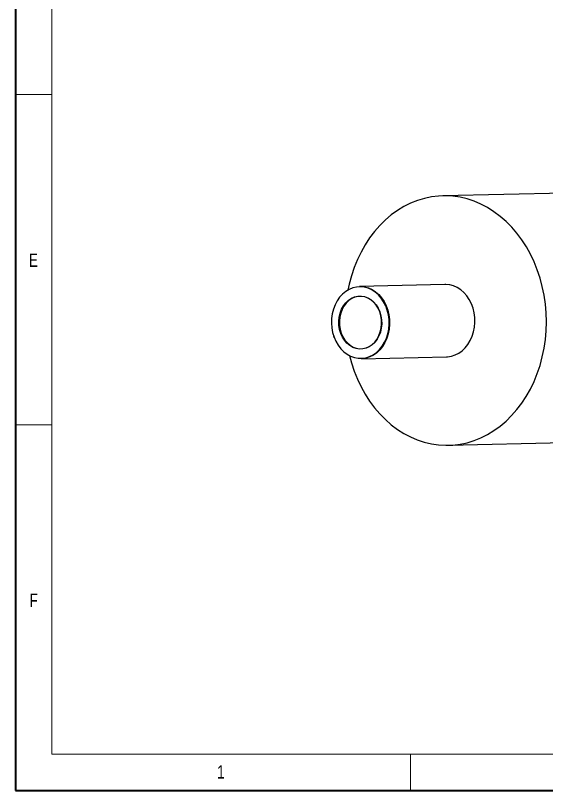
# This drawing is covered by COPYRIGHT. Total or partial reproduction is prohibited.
# Model space of a CAD drawing. Header units: millimetres. Extents: x 6 to 413, y 7 to 291.
# Drawn here: x 6.3 to 79.7, y 7.1 to 114.3 of the extents above; entities that cross this region are included whole.
import ezdxf

# ---------------------------------------------------------------- set-up
doc = ezdxf.new("R2010")
doc.units = ezdxf.units.MM
doc.styles.add('SLDTEXTSTYLE2', font='TXT', dxfattribs={"width": 0.75})

msp = doc.modelspace()

# ---------------------------------------------------------------- linework, layer by layer
at = {"color": 7, "linetype": 'Continuous', "lineweight": 35}
for p, q in [((6.2734, 291.1062), (6.2734, 7.1062)), ((6.2734, 7.1062), (413.064, 7.1062))]:
    msp.add_line(p, q, dxfattribs=at)
at = {"color": 7, "linetype": 'Continuous', "lineweight": 18}
for p, q in [((11.2973, 286.1523), (11.2973, 12.1436)), ((6.2734, 103.3523), (11.2973, 103.3523)), ((6.2734, 57.6523), (11.2973, 57.6523)), ((221.2163, 12.1436), (11.2973, 12.1436)), ((60.8973, 12.1436), (60.8973, 7.1062))]:
    msp.add_line(p, q, dxfattribs=at)
at = {"color": 7, "linetype": 'Continuous', "lineweight": 25}
for p, q in [((87.5028, 89.852), (65.3544, 89.3379)), ((65.6386, 77.0912), (53.8557, 76.8177)), ((50.3012, 69.7891), (50.2717, 69.8714)), ((54.0878, 66.8204), (65.8707, 67.0939)), ((66.155, 54.8472), (88.3034, 55.3613))]:
    msp.add_line(p, q, dxfattribs=at)
at = {"color": 7, "linetype": 'Continuous', "lineweight": 25, "flags": 128}
for points in [[(53.0912, 65.0893), (53.5357, 63.9827), (54.0425, 62.9174), (54.609, 61.8988), (55.2323, 60.9322), (55.9092, 60.0224), (56.6363, 59.1742), (57.4098, 58.3917), (58.2259, 57.6791), (59.0803, 57.04), (59.9688, 56.4775), (60.8867, 55.9946), (61.8294, 55.5938), (62.7921, 55.277), (63.77, 55.0459), (64.7579, 54.9017), (65.7509, 54.8451), (66.744, 54.8763), (67.732, 54.9953), (68.7099, 55.2015), (69.6728, 55.4936), (70.6157, 55.8704), (71.5338, 56.3299), (72.4225, 56.8696), (73.2772, 57.487), (74.0935, 58.1787), (74.8674, 58.9414), (75.5948, 59.7711), (76.2721, 60.6635), (76.8958, 61.6142), (77.4628, 62.6183), (77.97, 63.6707), (78.415, 64.766), (78.7956, 65.8987), (79.1096, 67.0628), (79.3556, 68.2527), (79.5323, 69.4621), (79.6388, 70.6849), (79.6745, 71.9148), (79.6393, 73.1457), (79.5334, 74.3712), (79.3572, 75.5851), (79.1117, 76.7812), (78.7982, 77.9534), (78.4181, 79.0957), (77.9736, 80.2024), (77.4668, 81.2677), (76.9003, 82.2863), (76.277, 83.2529), (75.6001, 84.1627), (74.873, 85.0109), (74.0995, 85.7933), (73.2834, 86.5059), (72.429, 87.1451), (71.5406, 87.7076), (70.6227, 88.1904), (69.6799, 88.5913), (68.7172, 88.9081), (67.7394, 89.1392), (66.7514, 89.2834), (65.7584, 89.34), (64.7654, 89.3087), (63.7774, 89.1897), (62.7994, 88.9836), (61.8366, 88.6914), (60.8937, 88.3146), (59.9756, 87.8552), (59.0869, 87.3154), (58.2322, 86.6981), (57.4158, 86.0063), (56.6419, 85.2437), (55.9145, 84.414), (55.2372, 83.5215), (54.6135, 82.5708), (54.0466, 81.5667), (53.5393, 80.5143), (53.0943, 79.419), (52.7138, 78.2864), (52.3997, 77.1222), (52.2234, 76.3073)], [(50.3083, 69.8087), (50.5618, 69.2238), (50.8756, 68.6851), (51.2441, 68.2024), (51.6607, 67.7842), (52.1181, 67.4379), (52.608, 67.1699), (53.1217, 66.9848), (53.6501, 66.8859), (54.1837, 66.8751), (54.713, 66.9525), (55.2285, 67.1167), (55.721, 67.3648), (56.1819, 67.6924), (56.6027, 68.0936), (56.9761, 68.5613), (57.2953, 69.0871), (57.5547, 69.6617), (57.7497, 70.2747), (57.8766, 70.9153), (57.9334, 71.572), (57.919, 72.233), (57.8336, 72.8867), (57.6787, 73.5214), (57.4572, 74.1256), (57.1729, 74.6886), (56.831, 75.2005), (56.4376, 75.652), (55.9996, 76.035), (55.5249, 76.3429), (55.0219, 76.57), (54.4997, 76.7123), (53.9675, 76.7672), (53.4349, 76.7339), (52.9114, 76.6128), (52.4062, 76.4062), (51.9284, 76.1177), (51.4866, 75.7525), (51.0886, 75.317), (50.7415, 74.8192), (50.4516, 74.2678), (50.2239, 73.6727), (50.0626, 73.0445), (49.9705, 72.3944), (49.9493, 71.734), (49.9993, 71.0751), (50.1197, 70.4295), (50.3083, 69.8087)], [(53.8557, 76.8177), (53.9973, 76.8179), (54.5349, 76.7624), (55.0624, 76.6186), (55.5704, 76.3893), (56.0499, 76.0783), (56.4923, 75.6914), (56.8897, 75.2353), (57.2351, 74.7183), (57.5222, 74.1496), (57.746, 73.5392), (57.9024, 72.8982), (57.9887, 72.2379), (58.0033, 71.5701), (57.9459, 70.9068), (57.8176, 70.2598), (57.6207, 69.6406), (57.3587, 69.0602), (57.0363, 68.5291), (56.6591, 68.0567), (56.234, 67.6514), (55.7685, 67.3205), (55.271, 67.0699), (54.7503, 66.904), (54.2157, 66.8259), (54.0878, 66.8204)], [(65.8707, 67.0939), (65.9986, 67.0994), (66.5332, 67.1775), (67.054, 67.3434), (67.5515, 67.594), (68.017, 67.9249), (68.4421, 68.3302), (68.8192, 68.8026), (69.1417, 69.3337), (69.4037, 69.9141), (69.6006, 70.5333), (69.7289, 71.1803), (69.7862, 71.8437), (69.7716, 72.5114), (69.6853, 73.1717), (69.5289, 73.8127), (69.3052, 74.4231), (69.018, 74.9918), (68.6727, 75.5088), (68.2752, 75.9649), (67.8328, 76.3518), (67.3533, 76.6628), (66.8453, 76.8921), (66.3178, 77.0359), (65.7803, 77.0914), (65.6386, 77.0912)], [(51.2443, 70.3264), (51.0849, 70.8701), (50.9959, 71.4371), (50.9794, 72.0135), (51.0359, 72.5852), (51.1639, 73.1379), (51.3604, 73.6582), (51.6204, 74.1331), (51.9376, 74.5511), (52.3041, 74.9017), (52.711, 75.1765), (53.1482, 75.3685), (53.6049, 75.4732), (54.07, 75.4878), (54.5319, 75.4121), (54.9793, 75.2479), (55.4011, 74.9992), (55.7871, 74.6723), (56.1276, 74.275), (56.4142, 73.8173), (56.6401, 73.3103), (56.7995, 72.7666), (56.8885, 72.1996), (56.905, 71.6232), (56.8485, 71.0515), (56.7205, 70.4988), (56.524, 69.9785), (56.264, 69.5036), (55.9468, 69.0856), (55.5803, 68.735), (55.1734, 68.4602), (54.7362, 68.2682), (54.2794, 68.1635), (53.8144, 68.1489), (53.3525, 68.2246), (52.9051, 68.3888), (52.4833, 68.6374), (52.0973, 68.9644), (51.7568, 69.3617), (51.4701, 69.8194), (51.2443, 70.3264)], [(51.3106, 70.3473), (51.5333, 69.8473), (51.8161, 69.3958), (52.152, 69.0039), (52.5326, 68.6814), (52.9487, 68.4361), (53.39, 68.2742), (53.8457, 68.1995), (54.3044, 68.2139), (54.7549, 68.3171), (55.1862, 68.5066), (55.5875, 68.7776), (55.9491, 69.1235), (56.262, 69.5358), (56.5184, 70.0042), (56.7122, 70.5174), (56.8385, 71.0626), (56.8942, 71.6265), (56.8779, 72.1951), (56.7901, 72.7544), (56.6329, 73.2907), (56.4101, 73.7908), (56.1274, 74.2423), (55.7915, 74.6341), (55.4108, 74.9567), (54.9947, 75.2019), (54.5534, 75.3639), (54.0978, 75.4386), (53.6391, 75.4241), (53.1885, 75.3209), (52.7573, 75.1315), (52.3559, 74.8605), (51.9944, 74.5146), (51.6815, 74.1023), (51.425, 73.6338), (51.2313, 73.1206), (51.105, 72.5754), (51.0493, 72.0116), (51.0655, 71.443), (51.1533, 70.8836), (51.3106, 70.3473)], [(52.4335, 67.2544), (52.7112, 66.2317), (53.0912, 65.0893)]]:
    msp.add_lwpolyline(points, dxfattribs=at)

# ---------------------------------------------------------------- texts
at = {"color": 7, "linetype": 'Continuous', "lineweight": 0, "char_height": 1.8521, "attachment_point": 1, "style": 'SLDTEXTSTYLE2'}
for s, insert in [('E', (8.138, 81.3553)), ('F', (8.2247, 34.3267)), ('1', (34.1506, 10.6063))]:
    msp.add_mtext(s, dxfattribs=dict(at, insert=insert))

doc.saveas('drawing.dxf')
